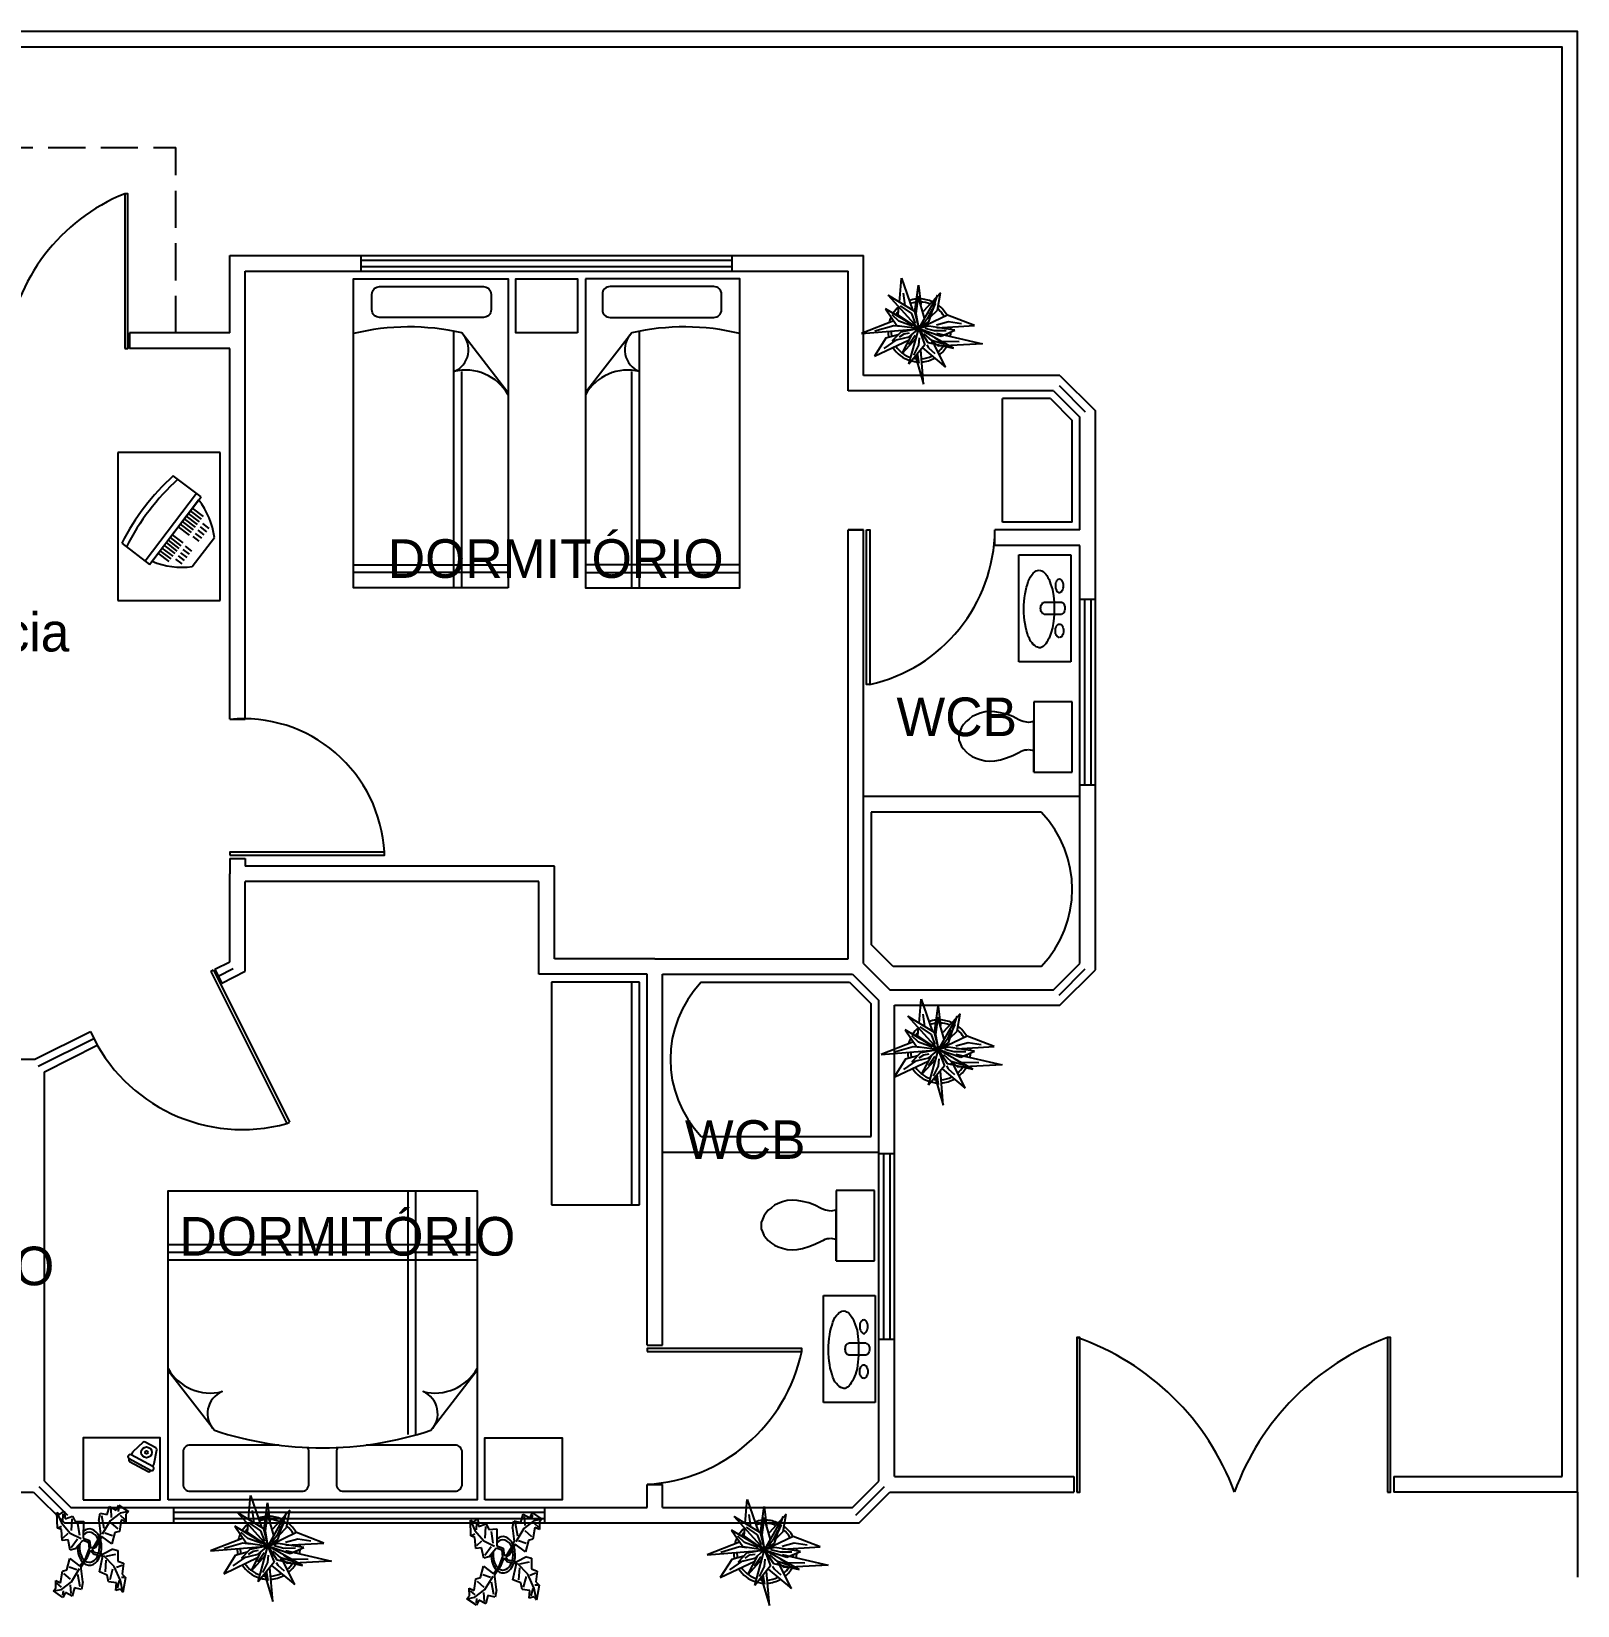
# Model space of a CAD drawing. Extents: x 84.7 to 109.9, y 101.9 to 121.
# Drawn here: x 99.92 to 109.92, y 101.91 to 112.09 of the extents above; entities that cross this region are included whole.
import ezdxf

# ---------------------------------------------------------------- set-up
doc = ezdxf.new("R2010")
doc.units = 0
doc.linetypes.add('ACAD_ISO02W100', pattern=[15, 12, -3])
doc.linetypes.add('ACAD_ISO04W100', pattern=[30.5, 24, -3, 0.5, -3])
doc.layers.get('0').update_dxf_attribs({"linetype": 'CONTINUOUS'})
for name, color, linetype in [('EJES', 2, 'ACAD_ISO04W100'), ('muebles', 3, 'CONTINUOUS'), ('MUEBLES1', 3, 'CONTINUOUS'), ('MUROS', 5, 'CONTINUOUS'), ('NIVELES', 3, 'CONTINUOUS'), ('PUERTAS', 33, 'CONTINUOUS'), ('VENTANAS', 4, 'CONTINUOUS'), ('VOLADO', 6, 'ACAD_ISO02W100')]:
    doc.layers.add(name, color=color, linetype=linetype)

# ---------------------------------------------------------------- blocks, each defined once
blk = doc.blocks.new('A$C24F546D3')
at = {"layer": 'MUEBLES1', "ltscale": 0.5}
for p, q in [((0.35, 2.55), (0.35, 0.55)), ((0.4, 2.55), (0.4, 0.55)), ((0.45, 2.55), (0.45, 0.55)), ((1.578, 2.154), (0, 2.154)), ((1.578, 2.104), (0, 2.104)), ((1.81, 0.437), (1.734, 0.298)), ((1.81, 0.437), (1.812, 0.436)), ((1.734, 0.298), (1.736, 0.297))]:
    blk.add_line(p, q, dxfattribs=at)
for points in [[(2, 2.6), (1.6, 2.6), (1.6, 3.1), (2, 3.1)], [(2, 0.55), (0, 0.55), (0, 2.55), (2, 2.55)], [(2, 0), (2, 0.5), (1.6, 0.5), (1.6, 0)]]:
    blk.add_lwpolyline(points, close=True, dxfattribs=at)
for points in [[(1.55, 2.25, 0.535184), (1.3, 2.2, 0.336876), (1.15, 2.55)], [(1.164, 0.551), (1.55, 0.85, 0.162278), (1.55, 2.25), (1.164, 2.549)], [(1.661, 1.65, 0.181422), (1.691, 1.639), (1.899, 1.639, 0.414214), (1.945, 1.685), (1.945, 2.407, 0.414214), (1.899, 2.453), (1.691, 2.453, 0.414214), (1.646, 2.407), (1.646, 1.831)], [(1.646, 1.269), (1.646, 0.693, 0.414214), (1.691, 0.647), (1.899, 0.647, 0.414214), (1.945, 0.693), (1.945, 1.415, 0.414214), (1.899, 1.461), (1.691, 1.461, 0.181422), (1.661, 1.45)], [(1.15, 0.55, 0.336876), (1.3, 0.9, 0.535184), (1.55, 0.85)], [(1.785, 0.451), (1.768, 0.46, 0.080612), (1.764, 0.461), (1.676, 0.477, 0.322823), (1.663, 0.471), (1.626, 0.402, 0.322823), (1.628, 0.388), (1.69, 0.323, 0.080612), (1.692, 0.32), (1.709, 0.311)], [(1.736, 0.297, 0.414214), (1.752, 0.301), (1.817, 0.421, 0.414214), (1.812, 0.436)]]:
    blk.add_lwpolyline(points, format="xyb", dxfattribs=at)
blk.add_lwpolyline([(1.785, 0.451), (1.709, 0.311)], dxfattribs=at)
for radius in [0.0347, 0.00926]:
    blk.add_circle((1.693, 0.411), radius, dxfattribs=at)
for centre, start, end in [((1.797, 0.444), 332.3014, 149.7329), ((1.722, 0.305), 153.5046, 330.9362)]:
    blk.add_arc(centre, 0.0142, start, end, dxfattribs=at)
blk = doc.blocks.new('A$C0378492A')
at = {"rotation": 180}
blk.add_blockref('A$C24F546D3', (2, 3.1), dxfattribs=at)
blk = doc.blocks.new('cama2')
for p, q in [((-0.838, 0.256), (-0.838, 1.256)), ((-0.788, 1.256), (-0.788, 0.256)), ((-0.938, 0.606), (0.721, 0.606)), ((-0.938, 0.556), (0.462, 0.556)), ((-0.838, -0.244), (-0.838, -1.244)), ((-0.788, -1.244), (-0.788, -0.244)), ((-0.938, -0.544), (0.462, -0.544)), ((-0.938, -0.594), (0.721, -0.594))]:
    blk.add_line(p, q)
for points in [[(-0.938, 0.256), (-0.938, 1.256), (1.062, 1.256), (1.062, 0.256)], [(0.712, -0.194), (0.712, 0.206), (1.062, 0.206), (1.062, -0.194)], [(1.062, -0.244), (-0.938, -0.244), (-0.938, -1.244), (1.062, -1.244)]]:
    blk.add_lwpolyline(points, close=True)
for points in [[(0.326, 0.257), (0.712, 0.556, 0.117175), (0.708, 1.256)], [(0.312, 0.256, 0.336876), (0.462, 0.606, 0.535184), (0.712, 0.556)], [(0.712, -0.544, 0.535184), (0.462, -0.594, 0.336876), (0.312, -0.244)], [(0.708, -1.244, 0.117175), (0.712, -0.544), (0.326, -0.245)]]:
    blk.add_lwpolyline(points, format="xyb")
for points in [[(0.962, 0.366), (0.862, 0.366, -0.414214), (0.812, 0.416), (0.812, 1.087, -0.414214), (0.862, 1.137), (0.962, 1.137, -0.414214), (1.012, 1.087), (1.012, 0.416, -0.414214)], [(0.962, -1.125, 0.414214), (1.012, -1.075), (1.012, -0.404, 0.414214), (0.962, -0.354), (0.862, -0.354, 0.414214), (0.812, -0.404), (0.812, -1.075, 0.414214), (0.862, -1.125)]]:
    blk.add_lwpolyline(points, format="xyb", close=True)
blk = doc.blocks.new('A$C607F5F42')
at = {"layer": 'NIVELES', "ltscale": 0.5}
blk.add_blockref('cama2', (0.938, 1.244), dxfattribs=at)
blk = doc.blocks.new('A$C06111A98')
at = {"rotation": 90}
blk.add_blockref('A$C607F5F42', (2.5, 0), dxfattribs=at)
blk = doc.blocks.new('A$C3AFF09A7')
at = {"layer": 'MUEBLES1', "ltscale": 0.5}
for p, q in [((0.569, 1.442), (0, 1.442)), ((0, 1.442), (0, 0)), ((0.519, 0), (0.519, 1.442)), ((0.569, 0), (0.569, 1.442)), ((0, 0), (0.569, 0))]:
    blk.add_line(p, q, dxfattribs=at)
blk = doc.blocks.new('A$C19DC1BFA')
at = {"rotation": 270}
blk.add_blockref('A$C3AFF09A7', (0, 0.569), dxfattribs=at)
blk = doc.blocks.new('A$C6D152104')
at = {"layer": 'MUEBLES1', "ltscale": 0.5}
for p, q in [((0.733, 0.456), (0.485, 0.456)), ((0.733, 0.456), (0.485, 0.456)), ((0.485, 0.456), (0.485, 0.329)), ((0.485, 0.456), (0.485, 0.329)), ((0.733, 0.23), (0.733, 0.456)), ((0.733, 0.23), (0.733, 0.456)), ((0.03, 0.308), (0.017, 0.289)), ((0.03, 0.308), (0.017, 0.289)), ((0.046, 0.327), (0.03, 0.308)), ((0.046, 0.327), (0.03, 0.308)), ((0.067, 0.344), (0.046, 0.327)), ((0.067, 0.344), (0.046, 0.327)), ((0.086, 0.36), (0.067, 0.344)), ((0.086, 0.36), (0.067, 0.344)), ((0.111, 0.372), (0.086, 0.36)), ((0.111, 0.372), (0.086, 0.36)), ((0.138, 0.382), (0.111, 0.372)), ((0.138, 0.382), (0.111, 0.372)), ((0.169, 0.391), (0.138, 0.382)), ((0.169, 0.391), (0.138, 0.382)), ((0.201, 0.392), (0.169, 0.391)), ((0.201, 0.392), (0.169, 0.391)), ((0.233, 0.391), (0.201, 0.392)), ((0.233, 0.391), (0.201, 0.392)), ((0.269, 0.385), (0.233, 0.391)), ((0.269, 0.385), (0.233, 0.391)), ((0.308, 0.375), (0.269, 0.385)), ((0.308, 0.375), (0.269, 0.385)), ((0.348, 0.36), (0.308, 0.375)), ((0.348, 0.36), (0.308, 0.375)), ((0.388, 0.339), (0.348, 0.36)), ((0.388, 0.339), (0.348, 0.36)), ((0.403, 0.332), (0.388, 0.339)), ((0.403, 0.332), (0.388, 0.339)), ((0.416, 0.327), (0.403, 0.332)), ((0.416, 0.327), (0.403, 0.332)), ((0.429, 0.325), (0.416, 0.327)), ((0.429, 0.325), (0.416, 0.327)), ((0.44, 0.323), (0.429, 0.325)), ((0.44, 0.323), (0.429, 0.325)), ((0.451, 0.322), (0.44, 0.323)), ((0.451, 0.322), (0.44, 0.323)), ((0.463, 0.323), (0.451, 0.322)), ((0.463, 0.323), (0.451, 0.322)), ((0.474, 0.325), (0.463, 0.323)), ((0.474, 0.325), (0.463, 0.323)), ((0.485, 0.329), (0.474, 0.325)), ((0.485, 0.329), (0.474, 0.325)), ((0.485, 0), (0.485, 0.329)), ((0.485, 0.329), (0.485, 0.22)), ((0.485, 0), (0.485, 0.329)), ((0.485, 0.329), (0.485, 0.22)), ((0.009, 0.268), (0, 0.249)), ((0.009, 0.268), (0, 0.249)), ((0, 0.249), (0, 0.227)), ((0, 0.249), (0, 0.227)), ((0, 0.227), (0, 0.208)), ((0, 0.227), (0, 0.208)), ((0, 0.208), (0.009, 0.188)), ((0, 0.208), (0.009, 0.188)), ((0.017, 0.289), (0.009, 0.268)), ((0.017, 0.289), (0.009, 0.268)), ((0.485, 0.22), (0.485, 0)), ((0.733, 0), (0.733, 0.23)), ((0.733, 0), (0.733, 0.23)), ((0.009, 0.188), (0.017, 0.166)), ((0.009, 0.188), (0.017, 0.166)), ((0.017, 0.166), (0.03, 0.15)), ((0.017, 0.166), (0.03, 0.15)), ((0.03, 0.15), (0.046, 0.132)), ((0.03, 0.15), (0.046, 0.132)), ((0.046, 0.132), (0.067, 0.115)), ((0.046, 0.132), (0.067, 0.115)), ((0.067, 0.115), (0.086, 0.102)), ((0.067, 0.115), (0.086, 0.102)), ((0.308, 0.092), (0.348, 0.107)), ((0.308, 0.092), (0.348, 0.107)), ((0.348, 0.107), (0.388, 0.128)), ((0.348, 0.107), (0.388, 0.128)), ((0.388, 0.128), (0.403, 0.135)), ((0.388, 0.128), (0.403, 0.135)), ((0.403, 0.135), (0.414, 0.14)), ((0.403, 0.135), (0.414, 0.14)), ((0.414, 0.14), (0.427, 0.144)), ((0.414, 0.14), (0.427, 0.144)), ((0.427, 0.144), (0.44, 0.145)), ((0.427, 0.144), (0.44, 0.145)), ((0.44, 0.145), (0.451, 0.146)), ((0.44, 0.145), (0.451, 0.146)), ((0.451, 0.146), (0.462, 0.145)), ((0.451, 0.146), (0.462, 0.145)), ((0.462, 0.145), (0.474, 0.142)), ((0.462, 0.145), (0.474, 0.142)), ((0.474, 0.142), (0.485, 0.14)), ((0.474, 0.142), (0.485, 0.14)), ((0.485, 0.14), (0.485, 0)), ((0.485, 0.14), (0.485, 0)), ((0.086, 0.102), (0.111, 0.09)), ((0.086, 0.102), (0.111, 0.09)), ((0.111, 0.09), (0.138, 0.082)), ((0.111, 0.09), (0.138, 0.082)), ((0.138, 0.082), (0.169, 0.074)), ((0.138, 0.082), (0.169, 0.074)), ((0.169, 0.074), (0.201, 0.071)), ((0.169, 0.074), (0.201, 0.071)), ((0.201, 0.071), (0.233, 0.074)), ((0.201, 0.071), (0.233, 0.074)), ((0.233, 0.074), (0.269, 0.079)), ((0.233, 0.074), (0.269, 0.079)), ((0.269, 0.079), (0.308, 0.092)), ((0.269, 0.079), (0.308, 0.092)), ((0.485, 0), (0.733, 0))]:
    blk.add_line(p, q, dxfattribs=at)
blk = doc.blocks.new('A$C3B9220A3')
at = {"rotation": 180}
blk.add_blockref('A$C6D152104', (0.733, 0.456), dxfattribs=at)
blk = doc.blocks.new('A$C4AEC1806')
at = {"layer": 'MUEBLES1', "ltscale": 0.5}
for p, q in [((0, 0.693), (0.168, 0.693)), ((0, 0.34), (0, 0.693)), ((0, 0.693), (0.168, 0.693)), ((0, 0.34), (0, 0.693)), ((0.168, 0.693), (0.336, 0.693)), ((0.168, 0.693), (0.336, 0.693)), ((0.336, 0.693), (0.336, 0.344)), ((0.336, 0.693), (0.336, 0.344)), ((0.056, 0.5), (0.061, 0.52)), ((0.056, 0.5), (0.061, 0.52)), ((0.061, 0.52), (0.068, 0.536)), ((0.061, 0.52), (0.068, 0.536)), ((0.068, 0.536), (0.075, 0.55)), ((0.068, 0.536), (0.075, 0.55)), ((0.075, 0.55), (0.085, 0.564)), ((0.075, 0.55), (0.085, 0.564)), ((0.085, 0.564), (0.093, 0.573)), ((0.085, 0.564), (0.093, 0.573)), ((0.093, 0.573), (0.103, 0.582)), ((0.093, 0.573), (0.103, 0.582)), ((0.103, 0.582), (0.112, 0.588)), ((0.103, 0.582), (0.112, 0.588)), ((0.112, 0.588), (0.12, 0.591)), ((0.112, 0.588), (0.12, 0.591)), ((0.12, 0.591), (0.132, 0.594)), ((0.12, 0.591), (0.132, 0.594)), ((0.132, 0.594), (0.141, 0.591)), ((0.132, 0.594), (0.141, 0.591)), ((0.141, 0.591), (0.148, 0.588)), ((0.141, 0.591), (0.148, 0.588)), ((0.148, 0.588), (0.157, 0.585)), ((0.148, 0.588), (0.157, 0.585)), ((0.157, 0.585), (0.166, 0.576)), ((0.157, 0.585), (0.166, 0.576)), ((0.166, 0.576), (0.174, 0.568)), ((0.166, 0.576), (0.174, 0.568)), ((0.174, 0.568), (0.18, 0.559)), ((0.174, 0.568), (0.18, 0.559)), ((0.18, 0.559), (0.188, 0.546)), ((0.18, 0.559), (0.188, 0.546)), ((0.188, 0.546), (0.195, 0.533)), ((0.188, 0.546), (0.195, 0.533)), ((0.195, 0.533), (0.205, 0.503)), ((0.195, 0.533), (0.205, 0.503)), ((0.241, 0.516), (0.237, 0.51)), ((0.241, 0.516), (0.237, 0.51)), ((0.237, 0.51), (0.237, 0.5)), ((0.237, 0.51), (0.237, 0.5)), ((0.243, 0.525), (0.241, 0.516)), ((0.243, 0.525), (0.241, 0.516)), ((0.248, 0.529), (0.243, 0.525)), ((0.248, 0.529), (0.243, 0.525)), ((0.252, 0.533), (0.248, 0.529)), ((0.252, 0.533), (0.248, 0.529)), ((0.257, 0.533), (0.252, 0.533)), ((0.257, 0.533), (0.252, 0.533)), ((0.262, 0.536), (0.257, 0.533)), ((0.262, 0.536), (0.257, 0.533)), ((0.268, 0.533), (0.262, 0.536)), ((0.268, 0.533), (0.262, 0.536)), ((0.271, 0.533), (0.268, 0.533)), ((0.271, 0.533), (0.268, 0.533)), ((0.277, 0.529), (0.271, 0.533)), ((0.277, 0.529), (0.271, 0.533)), ((0.28, 0.525), (0.277, 0.529)), ((0.28, 0.525), (0.277, 0.529)), ((0.284, 0.516), (0.28, 0.525)), ((0.284, 0.516), (0.28, 0.525)), ((0.286, 0.51), (0.284, 0.516)), ((0.286, 0.51), (0.284, 0.516)), ((0.288, 0.5), (0.286, 0.51)), ((0.288, 0.5), (0.286, 0.51)), ((0.035, 0.391), (0.037, 0.415)), ((0.035, 0.391), (0.037, 0.415)), ((0.037, 0.415), (0.041, 0.44)), ((0.037, 0.415), (0.041, 0.44)), ((0.041, 0.44), (0.044, 0.461)), ((0.041, 0.44), (0.044, 0.461)), ((0.044, 0.461), (0.05, 0.483)), ((0.044, 0.461), (0.05, 0.483)), ((0.05, 0.483), (0.056, 0.5)), ((0.05, 0.483), (0.056, 0.5)), ((0.205, 0.503), (0.218, 0.468)), ((0.205, 0.503), (0.218, 0.468)), ((0.218, 0.468), (0.224, 0.428)), ((0.218, 0.468), (0.224, 0.428)), ((0.224, 0.428), (0.228, 0.386)), ((0.224, 0.428), (0.228, 0.386)), ((0.237, 0.5), (0.236, 0.491)), ((0.237, 0.5), (0.236, 0.491)), ((0.236, 0.491), (0.237, 0.483)), ((0.236, 0.491), (0.236, 0.491)), ((0.236, 0.491), (0.236, 0.491)), ((0.236, 0.491), (0.237, 0.483)), ((0.237, 0.483), (0.237, 0.477)), ((0.237, 0.483), (0.237, 0.477)), ((0.237, 0.477), (0.241, 0.468)), ((0.237, 0.477), (0.241, 0.468)), ((0.241, 0.468), (0.243, 0.461)), ((0.241, 0.468), (0.243, 0.461)), ((0.243, 0.461), (0.248, 0.456)), ((0.243, 0.461), (0.248, 0.456)), ((0.248, 0.456), (0.252, 0.452)), ((0.248, 0.456), (0.252, 0.452)), ((0.252, 0.452), (0.257, 0.448)), ((0.252, 0.452), (0.257, 0.448)), ((0.257, 0.448), (0.262, 0.448)), ((0.257, 0.448), (0.262, 0.448)), ((0.262, 0.448), (0.268, 0.448)), ((0.262, 0.448), (0.268, 0.448)), ((0.268, 0.448), (0.271, 0.452)), ((0.268, 0.448), (0.271, 0.452)), ((0.271, 0.452), (0.277, 0.456)), ((0.271, 0.452), (0.277, 0.456)), ((0.277, 0.456), (0.28, 0.461)), ((0.277, 0.456), (0.28, 0.461)), ((0.28, 0.461), (0.284, 0.468)), ((0.28, 0.461), (0.284, 0.468)), ((0.284, 0.468), (0.286, 0.477)), ((0.284, 0.468), (0.286, 0.477)), ((0.286, 0.477), (0.288, 0.483)), ((0.286, 0.477), (0.288, 0.483)), ((0.288, 0.491), (0.288, 0.5)), ((0.288, 0.491), (0.288, 0.5)), ((0.288, 0.483), (0.288, 0.491)), ((0.288, 0.483), (0.288, 0.491)), ((0, 0.34), (0, 0.34)), ((0, 0), (0, 0.34)), ((0, 0.34), (0, 0.34)), ((0, 0), (0, 0.34)), ((0.033, 0.367), (0.035, 0.391)), ((0.033, 0.367), (0.035, 0.391)), ((0.033, 0.344), (0.033, 0.367)), ((0.033, 0.344), (0.033, 0.367)), ((0.033, 0.317), (0.033, 0.344)), ((0.033, 0.317), (0.033, 0.344)), ((0.035, 0.292), (0.033, 0.317)), ((0.035, 0.292), (0.033, 0.317)), ((0.141, 0.346), (0.143, 0.356)), ((0.141, 0.346), (0.143, 0.356)), ((0.143, 0.34), (0.141, 0.346)), ((0.141, 0.346), (0.141, 0.346)), ((0.141, 0.346), (0.141, 0.346)), ((0.143, 0.34), (0.141, 0.346)), ((0.143, 0.362), (0.145, 0.367)), ((0.143, 0.362), (0.145, 0.367)), ((0.143, 0.356), (0.143, 0.362)), ((0.143, 0.356), (0.143, 0.362)), ((0.143, 0.33), (0.143, 0.34)), ((0.143, 0.33), (0.143, 0.34)), ((0.145, 0.326), (0.143, 0.33)), ((0.145, 0.326), (0.143, 0.33)), ((0.145, 0.367), (0.148, 0.374)), ((0.145, 0.367), (0.148, 0.374)), ((0.148, 0.319), (0.145, 0.326)), ((0.148, 0.319), (0.145, 0.326)), ((0.148, 0.374), (0.152, 0.379)), ((0.148, 0.374), (0.152, 0.379)), ((0.152, 0.314), (0.148, 0.319)), ((0.152, 0.314), (0.148, 0.319)), ((0.152, 0.379), (0.156, 0.383)), ((0.152, 0.379), (0.156, 0.383)), ((0.156, 0.31), (0.152, 0.314)), ((0.156, 0.31), (0.152, 0.314)), ((0.156, 0.383), (0.161, 0.383)), ((0.156, 0.383), (0.161, 0.383)), ((0.161, 0.31), (0.156, 0.31)), ((0.161, 0.31), (0.156, 0.31)), ((0.161, 0.383), (0.164, 0.386)), ((0.161, 0.383), (0.164, 0.386)), ((0.164, 0.307), (0.161, 0.31)), ((0.164, 0.307), (0.161, 0.31)), ((0.164, 0.386), (0.275, 0.386)), ((0.164, 0.386), (0.275, 0.386)), ((0.275, 0.307), (0.164, 0.307)), ((0.275, 0.307), (0.164, 0.307)), ((0.228, 0.386), (0.228, 0.304)), ((0.275, 0.386), (0.28, 0.383)), ((0.275, 0.386), (0.28, 0.383)), ((0.28, 0.31), (0.275, 0.307)), ((0.28, 0.31), (0.275, 0.307)), ((0.28, 0.383), (0.284, 0.383)), ((0.28, 0.383), (0.284, 0.383)), ((0.284, 0.31), (0.28, 0.31)), ((0.284, 0.31), (0.28, 0.31)), ((0.284, 0.383), (0.288, 0.379)), ((0.284, 0.383), (0.288, 0.379)), ((0.288, 0.314), (0.284, 0.31)), ((0.288, 0.314), (0.284, 0.31)), ((0.288, 0.379), (0.292, 0.374)), ((0.288, 0.379), (0.292, 0.374)), ((0.292, 0.319), (0.288, 0.314)), ((0.292, 0.319), (0.288, 0.314)), ((0.292, 0.374), (0.294, 0.367)), ((0.292, 0.374), (0.294, 0.367)), ((0.294, 0.326), (0.292, 0.319)), ((0.294, 0.326), (0.292, 0.319)), ((0.294, 0.367), (0.296, 0.362)), ((0.294, 0.367), (0.296, 0.362)), ((0.296, 0.33), (0.294, 0.326)), ((0.296, 0.33), (0.294, 0.326)), ((0.296, 0.362), (0.298, 0.356)), ((0.296, 0.362), (0.298, 0.356)), ((0.298, 0.34), (0.296, 0.33)), ((0.298, 0.34), (0.296, 0.33)), ((0.298, 0.356), (0.298, 0.346)), ((0.298, 0.356), (0.298, 0.346)), ((0.298, 0.346), (0.298, 0.34)), ((0.298, 0.346), (0.298, 0.34)), ((0.336, 0.344), (0.336, 0)), ((0.336, 0.344), (0.336, 0)), ((0.037, 0.267), (0.035, 0.292)), ((0.037, 0.267), (0.035, 0.292)), ((0.041, 0.245), (0.037, 0.267)), ((0.041, 0.245), (0.037, 0.267)), ((0.044, 0.223), (0.041, 0.245)), ((0.044, 0.223), (0.041, 0.245)), ((0.05, 0.203), (0.044, 0.223)), ((0.05, 0.203), (0.044, 0.223)), ((0.218, 0.22), (0.207, 0.185)), ((0.218, 0.22), (0.207, 0.185)), ((0.224, 0.262), (0.218, 0.22)), ((0.224, 0.262), (0.218, 0.22)), ((0.228, 0.304), (0.224, 0.262)), ((0.228, 0.304), (0.224, 0.262)), ((0.228, 0.304), (0.228, 0.304)), ((0.236, 0.202), (0.237, 0.21)), ((0.236, 0.202), (0.237, 0.21)), ((0.237, 0.215), (0.241, 0.225)), ((0.237, 0.215), (0.241, 0.225)), ((0.237, 0.21), (0.237, 0.215)), ((0.237, 0.21), (0.237, 0.215)), ((0.241, 0.225), (0.243, 0.232)), ((0.241, 0.225), (0.243, 0.232)), ((0.243, 0.232), (0.248, 0.237)), ((0.243, 0.232), (0.248, 0.237)), ((0.248, 0.237), (0.252, 0.241)), ((0.248, 0.237), (0.252, 0.241)), ((0.252, 0.241), (0.257, 0.244)), ((0.252, 0.241), (0.257, 0.244)), ((0.257, 0.244), (0.262, 0.244)), ((0.257, 0.244), (0.262, 0.244)), ((0.262, 0.244), (0.268, 0.244)), ((0.262, 0.244), (0.268, 0.244)), ((0.268, 0.244), (0.271, 0.241)), ((0.268, 0.244), (0.271, 0.241)), ((0.271, 0.241), (0.277, 0.237)), ((0.271, 0.241), (0.277, 0.237)), ((0.277, 0.237), (0.28, 0.232)), ((0.277, 0.237), (0.28, 0.232)), ((0.28, 0.232), (0.284, 0.225)), ((0.28, 0.232), (0.284, 0.225)), ((0.284, 0.225), (0.286, 0.215)), ((0.284, 0.225), (0.286, 0.215)), ((0.286, 0.215), (0.288, 0.21)), ((0.286, 0.215), (0.288, 0.21)), ((0.288, 0.21), (0.288, 0.202)), ((0.288, 0.21), (0.288, 0.202)), ((0.056, 0.182), (0.05, 0.203)), ((0.056, 0.182), (0.05, 0.203)), ((0.061, 0.164), (0.056, 0.182)), ((0.061, 0.164), (0.056, 0.182)), ((0.068, 0.15), (0.061, 0.164)), ((0.068, 0.15), (0.061, 0.164)), ((0.075, 0.134), (0.068, 0.15)), ((0.075, 0.134), (0.068, 0.15)), ((0.085, 0.123), (0.075, 0.134)), ((0.085, 0.123), (0.075, 0.134)), ((0.093, 0.113), (0.085, 0.123)), ((0.093, 0.113), (0.085, 0.123)), ((0.103, 0.105), (0.093, 0.113)), ((0.103, 0.105), (0.093, 0.113)), ((0.112, 0.098), (0.103, 0.105)), ((0.112, 0.098), (0.103, 0.105)), ((0.166, 0.108), (0.157, 0.1)), ((0.166, 0.108), (0.157, 0.1)), ((0.174, 0.117), (0.166, 0.108)), ((0.174, 0.117), (0.166, 0.108)), ((0.18, 0.128), (0.174, 0.117)), ((0.18, 0.128), (0.174, 0.117)), ((0.188, 0.141), (0.18, 0.128)), ((0.188, 0.141), (0.18, 0.128)), ((0.195, 0.153), (0.188, 0.141)), ((0.195, 0.153), (0.188, 0.141)), ((0.207, 0.185), (0.195, 0.153)), ((0.207, 0.185), (0.195, 0.153)), ((0.237, 0.193), (0.236, 0.202)), ((0.236, 0.202), (0.236, 0.202)), ((0.236, 0.202), (0.236, 0.202)), ((0.237, 0.193), (0.236, 0.202)), ((0.237, 0.182), (0.237, 0.193)), ((0.237, 0.182), (0.237, 0.193)), ((0.241, 0.177), (0.237, 0.182)), ((0.241, 0.177), (0.237, 0.182)), ((0.243, 0.17), (0.241, 0.177)), ((0.243, 0.17), (0.241, 0.177)), ((0.248, 0.164), (0.243, 0.17)), ((0.248, 0.164), (0.243, 0.17)), ((0.252, 0.159), (0.248, 0.164)), ((0.252, 0.159), (0.248, 0.164)), ((0.257, 0.159), (0.252, 0.159)), ((0.257, 0.159), (0.252, 0.159)), ((0.262, 0.156), (0.257, 0.159)), ((0.262, 0.156), (0.257, 0.159)), ((0.268, 0.159), (0.262, 0.156)), ((0.268, 0.159), (0.262, 0.156)), ((0.271, 0.159), (0.268, 0.159)), ((0.271, 0.159), (0.268, 0.159)), ((0.277, 0.164), (0.271, 0.159)), ((0.277, 0.164), (0.271, 0.159)), ((0.28, 0.17), (0.277, 0.164)), ((0.28, 0.17), (0.277, 0.164)), ((0.284, 0.177), (0.28, 0.17)), ((0.284, 0.177), (0.28, 0.17)), ((0.286, 0.182), (0.284, 0.177)), ((0.286, 0.182), (0.284, 0.177)), ((0.288, 0.193), (0.286, 0.182)), ((0.288, 0.193), (0.286, 0.182)), ((0.288, 0.202), (0.288, 0.193)), ((0.288, 0.202), (0.288, 0.193)), ((0.172, 0), (0, 0)), ((0.172, 0), (0, 0)), ((0.12, 0.095), (0.112, 0.098)), ((0.12, 0.095), (0.112, 0.098)), ((0.132, 0.091), (0.12, 0.095)), ((0.132, 0.091), (0.12, 0.095)), ((0.141, 0.091), (0.132, 0.091)), ((0.141, 0.091), (0.132, 0.091)), ((0.148, 0.095), (0.141, 0.091)), ((0.148, 0.095), (0.141, 0.091)), ((0.157, 0.1), (0.148, 0.095)), ((0.157, 0.1), (0.148, 0.095)), ((0.336, 0), (0.172, 0)), ((0.336, 0), (0.172, 0))]:
    blk.add_line(p, q, dxfattribs=at)
blk = doc.blocks.new('A$C44D1415A')
at = {"rotation": 180}
blk.add_blockref('A$C4AEC1806', (0.336, 0.693), dxfattribs=at)
blk = doc.blocks.new('A$C15EC6395')
at = {"layer": 'MUEBLES1', "ltscale": 0.5}
for p, q in [((0, 0.958), (0, 0)), ((0.662, 0.958), (0, 0.958)), ((0.662, 0), (0.662, 0.958)), ((0.538, 0.671), (0.357, 0.808)), ((0.508, 0.694), (0.175, 0.256)), ((0.205, 0.233), (0.538, 0.671)), ((0.522, 0.65), (0.221, 0.254)), ((0.488, 0.458), (0.417, 0.512)), ((0.501, 0.476), (0.43, 0.529)), ((0.514, 0.493), (0.443, 0.546)), ((0.527, 0.51), (0.457, 0.563)), ((0.54, 0.527), (0.47, 0.581)), ((0.553, 0.544), (0.483, 0.598)), ((0.409, 0.355), (0.339, 0.409)), ((0.422, 0.373), (0.352, 0.426)), ((0.462, 0.424), (0.391, 0.478)), ((0.475, 0.441), (0.404, 0.495)), ((0.481, 0.22), (0.624, 0.408)), ((0.526, 0.384), (0.486, 0.414)), ((0.542, 0.405), (0.502, 0.435)), ((0.558, 0.425), (0.518, 0.456)), ((0.574, 0.446), (0.533, 0.477)), ((0.59, 0.467), (0.549, 0.498)), ((0.024, 0.371), (0.205, 0.233)), ((0.331, 0.253), (0.26, 0.306)), ((0.344, 0.27), (0.274, 0.323)), ((0.357, 0.287), (0.287, 0.34)), ((0.37, 0.304), (0.3, 0.358)), ((0.383, 0.321), (0.313, 0.375)), ((0.396, 0.338), (0.326, 0.392)), ((0.447, 0.28), (0.406, 0.31)), ((0.463, 0.3), (0.422, 0.331)), ((0.478, 0.321), (0.438, 0.352)), ((0.415, 0.238), (0.375, 0.268)), ((0.431, 0.259), (0.391, 0.289)), ((0, 0), (0.662, 0))]:
    blk.add_line(p, q, dxfattribs=at)
for centre, radius, start, end in [((1.371, -0.309), 1.508, 132.1933, 153.2016), ((1.401, -0.332), 1.508, 132.1933, 153.2016), ((0.132, 0.344), 0.496, 7.4191, 38.0965), ((0.412, 0.712), 0.496, 247.2985, 277.9759)]:
    blk.add_arc(centre, radius, start, end, dxfattribs=at)
blk = doc.blocks.new('A$C26F76128')
at = {"rotation": 270}
blk.add_blockref('A$C15EC6395', (0, 0.662), dxfattribs=at)
blk = doc.blocks.new('Plant - Rubber or Philodendron')
at = {"linetype": 'Continuous'}
for p, q in [((-16.2005, 11.4774), (-13.9899, 8.1064)), ((-16.2005, 11.4774), (-14.8639, 10.7964)), ((-16.0159, 6.3329), (-16.2005, 11.4774)), ((-14.8639, 10.7964), (-12.6195, 11.8975)), ((-13.3174, 8.325), (-13.0735, 11.0065)), ((-12.6195, 11.8975), (-12.1909, 9.4345)), ((-12.1909, 9.4345), (-8.3829, 10.3)), ((-8.3829, 10.3), (-7.0549, 8.501)), ((4.6914, 8.8812), (5.3859, 11.2828)), ((5.3859, 11.2828), (8.8871, 10.7908)), ((5.9878, 10.4842), (7.1971, 6.3869)), ((8.8871, 10.7908), (9.9809, 13.4933)), ((9.9809, 13.4933), (13.3837, 12.301)), ((15.3859, 11.3055), (10.3916, 8.7942)), ((10.5828, 12.6946), (10.8893, 9.7953)), ((13.3837, 12.301), (14.68, 13.9039)), ((14.5816, 13.2037), (14.3848, 11.8033)), ((14.68, 13.9039), (19.3848, 11.8146)), ((15.2875, 10.6053), (17.5907, 9.2105)), ((19.3848, 11.8146), (15.3859, 11.3055)), ((19.3848, 11.8146), (18.1868, 10.9119)), ((18.1868, 10.9119), (18.1925, 8.4119)), ((-14.0069, 5.8704), (-16.0159, 6.3329)), ((-15.3434, 6.5514), (-13.9984, 6.9884)), ((-13.5868, 2.2894), (-14.0069, 5.8704)), ((-13.9899, 8.1064), (-9.5434, 4.7185)), ((-8.8369, 9.409), (-9.0894, 5.6095)), ((-7.0549, 8.501), (-3.0284, 8.6941)), ((-4.8529, 4.012), (-5.7184, 7.82)), ((-3.0284, 8.6941), (-3.0709, 3.1041)), ((4.6914, 8.8812), (5.5014, 4.4831)), ((10.3916, 8.7942), (6.2847, 4.4028)), ((14.2977, 6.1031), (10.9934, 7.9956)), ((14.8995, 5.3044), (12.7005, 4.8994)), ((15.7909, 9.1065), (14.8995, 5.3044)), ((18.1925, 8.4119), (15.7909, 9.1065)), ((-10.6784, 2.491), (-13.5868, 2.2894)), ((-13.1329, 3.1804), (-10.6614, 4.727)), ((-9.5858, -0.8715), (-10.6784, 2.491)), ((-9.5434, 4.7185), (-4.1917, 2.9888)), ((-9.1318, 0.0195), (-5.9793, 2.9025)), ((-7.1228, -0.443), (-3.5248, 2.2131)), ((-3.5248, 2.2131), (-3.3011, 2.4355)), ((-3.3011, 2.4355), (-0.5306, 1.7947)), ((-3.0709, 3.1041), (0.0797, 2.3163)), ((-0.5306, 1.7947), (-0.2255, -0.5527)), ((-0.5306, 1.7947), (-0.5306, 1.7947)), ((0.0797, 2.3163), (0.4866, -0.031)), ((0.4866, -0.031), (2.1141, 0.2298)), ((2.1141, 0.2298), (5.4346, 3.9146)), ((6.1032, 3.6844), (2.8262, -0.031)), ((5.4346, 3.9146), (5.5014, 4.4831)), ((11.1089, 1.1958), (6.1032, 3.6844)), ((7.7005, 4.8881), (11.5025, 3.9967)), ((12.7005, 4.8994), (11.1089, 1.1958)), ((-11.3237, -7.2629), (-9.7321, -3.5593)), ((-9.7321, -3.5593), (-4.7264, -6.0479)), ((-7.1228, -0.443), (-9.5858, -0.8715)), ((-2.019, -3.6148), (-4.7264, -6.0479)), ((-4.0579, -6.2781), (-0.9375, -3.1608)), ((-2.019, -3.6148), (-0.2255, -0.5527)), ((-0.9375, -3.1608), (0.5883, -0.8135)), ((0.5883, -0.8135), (2.2447, -2.0916)), ((2.8262, -0.031), (1.3003, -0.5527)), ((1.3003, -0.5527), (2.4193, -1.4655)), ((2.2447, -2.0916), (6.7108, -2.6626)), ((2.4193, -1.4655), (6.895, -2.1175)), ((4.943, -7.9659), (6.7108, -2.6626)), ((11.6605, -0.5413), (6.895, -2.1175)), ((12.3677, -6.1981), (7.219, -2.6772)), ((8.125, -4.0768), (7.7715, -7.9659)), ((8.3544, -2.7453), (13.1973, -2.1704)), ((11.6605, -0.5413), (14.1354, -0.8948)), ((14.1354, -0.8948), (14.1354, -4.4304)), ((14.1354, -4.4304), (16.9638, -5.1375)), ((16.9638, -5.1375), (16.2567, -8.673)), ((-14.4141, -11.4699), (-13.5228, -7.6679)), ((-13.5228, -7.6679), (-11.3237, -7.2629)), ((-12.921, -8.4665), (-9.6166, -10.359)), ((-6.3237, -7.2516), (-10.1257, -6.3602)), ((-9.0148, -11.1577), (-4.9047, -6.8122)), ((-4.611, -12.8477), (-5.8203, -8.7504)), ((-4.1246, -6.8466), (-4.0579, -6.2781)), ((-3.3146, -11.2447), (-4.1246, -6.8466)), ((8.8321, -9.0266), (4.943, -7.9659)), ((9.5392, -11.1479), (8.8321, -9.0266)), ((10.2463, -10.4408), (11.6605, -6.9053)), ((15.5496, -10.7943), (12.3677, -6.1981)), ((16.2567, -5.8446), (13.4283, -6.5517)), ((17.3174, -9.7337), (15.9032, -9.7337)), ((16.2567, -8.673), (18.0245, -9.7337)), ((18.0245, -9.7337), (16.6103, -14.6834)), ((-18.008, -14.1781), (-16.8101, -13.2754)), ((-18.008, -14.1781), (-14.0091, -13.669)), ((-13.3032, -16.2674), (-18.008, -14.1781)), ((-16.8157, -10.7754), (-14.4141, -11.4699)), ((-16.8101, -13.2754), (-16.8157, -10.7754)), ((-13.9107, -12.9688), (-16.2139, -11.574)), ((-14.0091, -13.669), (-9.0148, -11.1577)), ((-12.0069, -14.6645), (-13.3032, -16.2674)), ((-13.2048, -15.5672), (-13.008, -14.1668)), ((-8.6042, -15.8568), (-12.0069, -14.6645)), ((-9.206, -15.0581), (-9.5126, -12.1588)), ((-7.5103, -13.1543), (-8.6042, -15.8568)), ((-4.0092, -13.6463), (-7.5103, -13.1543)), ((-3.3146, -11.2447), (-4.0092, -13.6463)), ((13.4283, -11.5015), (9.5392, -11.1479)), ((13.0748, -13.9763), (13.4283, -11.5015)), ((15.5496, -13.6228), (13.0748, -13.9763)), ((14.8425, -10.7943), (13.7819, -13.2692)), ((16.6103, -14.6834), (15.5496, -10.7943)), ((16.6103, -14.6834), (15.5496, -13.6228))]:
    blk.add_line(p, q, dxfattribs=at)
for centre, radius, start, end in [((0, 0), 6.1275, 34.37569, 120.1028), ((0.0308, 0.1664), 6, 178.6147, 235.1169), ((0.0308, 0.1664), 5, 168.1647, 238.6725), ((-0.0601, -0.2075), 5.2461, 33.82192, 124.9414), ((-0.2664, 0.1682), 5.2775, 338.4094, 20.03007), ((-0.098, 0.1364), 6.1288, 341.2017, 26.09184), ((-0.0234, 0.3825), 6.1492, 242.5812, 331.2714), ((-0.1102, 0.4886), 5.2883, 247.3711, 327.472)]:
    blk.add_arc(centre, radius, start, end, dxfattribs=at)
blk = doc.blocks.new('planta')
at = {"xscale": 0.03333299999999895, "yscale": 0.03333299999999895, "zscale": 0.033333}
blk.add_blockref('Plant - Rubber or Philodendron', (-0.02, 0.027), dxfattribs=at)
blk = doc.blocks.new('A$C3B541ADB')
at = {"layer": 'NIVELES', "ltscale": 0.5}
blk.add_blockref('planta', (0.62, 0.515), dxfattribs=at)
blk = doc.blocks.new('A$C690C4B1D')
at = {"xscale": 0.3893788371623259, "yscale": 0.5935379004528016, "zscale": 0.3893788371623259}
blk.add_blockref('A$C3B541ADB', (0, 0), dxfattribs=at)
blk = doc.blocks.new('A$C1C5D14EA')
blk.add_blockref('A$C690C4B1D', (0, 0))
blk = doc.blocks.new('maceta')
for p, q in [((-0.132, 0.174), (-0.119, 0.328)), ((-0.119, 0.328), (-0.048, 0.123)), ((-0.013, 0.008), (-0.204, 0.218)), ((-0.204, 0.218), (-0.035, 0.115)), ((-0.108, 0.232), (-0.097, 0.152)), ((-0.032, 0.113), (-0.009, 0.282)), ((-0.01, 0.212), (-0.025, 0.1)), ((0.031, 0.07), (-0.01, 0.212)), ((-0.009, 0.282), (0.006, 0.158)), ((0.114, 0.219), (-0.004, 0.009)), ((0.134, 0.233), (0.025, 0.114)), ((0.058, 0.045), (0.114, 0.219)), ((0.114, 0.121), (0.134, 0.233)), ((-0.014, 0.006), (-0.221, 0.13)), ((-0.221, 0.13), (-0.148, 0.023)), ((-0.139, 0.092), (-0.135, 0.142)), ((-0.052, 0.1), (-0.124, 0.15)), ((-0.035, 0.115), (-0.009, 0.01)), ((0.025, 0.114), (0.024, 0.112)), ((0.079, 0.13), (0.05, 0.068)), ((0.079, 0.116), (0.059, 0.096)), ((0.068, 0.075), (0.114, 0.121)), ((0.1, 0.165), (0.079, 0.116)), ((-0.168, 0.052), (-0.378, -0.03)), ((-0.29, -0.012), (-0.169, 0.023)), ((-0.136, 0.05), (-0.179, 0.09)), ((-0.169, 0.023), (-0.121, 0.017)), ((-0.148, 0.023), (-0.015, 0.004)), ((-0.024, 0.013), (-0.139, 0.092)), ((-0.047, 0.018), (-0.136, 0.05)), ((-0.015, 0.001), (-0.123, -0.02)), ((-0.027, 0.034), (-0.052, 0.1)), ((-0.025, 0.1), (-0.009, 0.01)), ((-0.001, 0.007), (0.058, 0.045)), ((0.059, 0.018), (0, 0.004)), ((0, 0), (0.138, -0.046)), ((0.179, 0.089), (0.006, 0.006)), ((0.05, 0.068), (0.017, 0.025)), ((0.096, -0.013), (0.034, 0.003)), ((0.226, -0.008), (0.059, 0.018)), ((0.107, 0.027), (0.186, 0.048)), ((0.11, 0.007), (0.354, 0.021)), ((0.354, 0.021), (0.179, 0.089)), ((0.186, 0.048), (0.27, 0.035)), ((-0.378, -0.03), (-0.031, -0.002)), ((-0.219, -0.06), (-0.293, -0.177)), ((-0.293, -0.177), (-0.069, -0.071)), ((-0.231, -0.127), (-0.147, -0.069)), ((-0.14, -0.038), (-0.219, -0.06)), ((-0.123, -0.02), (-0.178, -0.077)), ((-0.178, -0.077), (-0.069, -0.051)), ((-0.132, -0.051), (-0.101, -0.031)), ((-0.115, -0.16), (-0.05, -0.034)), ((-0.024, -0.059), (-0.115, -0.16)), ((-0.101, -0.031), (-0.067, -0.025)), ((-0.071, -0.101), (-0.03, -0.04)), ((-0.07, -0.229), (-0.009, -0.005)), ((-0.069, -0.051), (-0.013, -0.003)), ((-0.007, -0.105), (-0.002, -0.057)), ((-0.005, -0.005), (0.033, -0.102)), ((-0.003, -0.004), (0.051, -0.087)), ((0.217, -0.125), (-0.001, -0.001)), ((0.077, -0.074), (0.028, -0.031)), ((0.051, -0.087), (0.217, -0.125)), ((0.095, -0.103), (0.075, -0.083)), ((0.16, -0.101), (0.077, -0.074)), ((0.119, -0.112), (0.081, -0.078)), ((0.095, -0.058), (0.127, -0.08)), ((0.171, -0.012), (0.096, -0.013)), ((0.107, -0.027), (0.405, -0.097)), ((0.405, -0.097), (0.119, -0.112)), ((0.127, -0.08), (0.254, -0.082)), ((0.138, -0.046), (0.226, -0.008)), ((0.033, -0.102), (-0.07, -0.229)), ((-0.039, -0.17), (-0.007, -0.105)), ((-0.028, -0.178), (0.025, -0.358)), ((-0.005, -0.223), (-0.015, -0.161)), ((0.025, -0.358), (0.006, -0.136)), ((0.017, -0.123), (0.167, -0.248)), ((0.046, -0.104), (0.057, -0.122)), ((0.057, -0.122), (0.098, -0.159)), ((0.167, -0.248), (0.095, -0.103))]:
    blk.add_line(p, q)
blk.add_circle((-0.007, 0.002), 0.00774)
at = {"layer": 'muebles'}
for radius, start, end in [(0.204, 131.1899, 146.8264), (0.184, 137.3254, 146.5784), (0.204, 95.4431, 109.2059), (0.184, 96.9034, 109.2163), (0.204, 65.8574, 89.1142), (0.184, 67.9358, 88.2738), (0.184, 59.1152, 59.4577), (0.184, 29.184, 50.2207), (0.204, 28.8545, 53.3733), (0.204, 154.1686, 165.8911), (0.184, 157.7839, 161.3227), (0.184, 2.7092, 6.5538), (0.204, 1.5519, 6.2386), (0.204, 181.6829, 192.645), (0.184, 181.3656, 192.3157), (0.184, 349.4949, 354.6674), (0.204, 349.2216, 357.6793), (0.204, 212.621, 252.4745), (0.184, 213.425, 252.213), (0.184, 258.4496, 263.1839), (0.184, 273.9421, 296.3591), (0.204, 274.0333, 298.8145), (0.184, 310.7158, 327.0887), (0.204, 309.3053, 331.0543), (0.204, 255.5659, 265.5691)]:
    blk.add_arc((-0.002, -0.01), radius, start, end, dxfattribs=at)
blk = doc.blocks.new('A$C24DB07CB')
at = {"layer": 'NIVELES', "ltscale": 0.5}
blk.add_blockref('maceta', (0.378, 0.358), dxfattribs=at)
blk = doc.blocks.new('A$C0BB47299')
blk.add_blockref('A$C24DB07CB', (0, 0))

msp = doc.modelspace()

# ---------------------------------------------------------------- linework, layer by layer
for p, q in [((102.054, 110.543), (102.054, 110.643)), ((109.924, 102.643), (109.924, 102.093))]:
    msp.add_line(p, q)
at = {"layer": 'EJES', "ltscale": 0.05}
for p, q in [((106.569, 109.803), (106.739, 109.632)), ((101.129, 105.981), (101.226, 106.03)), ((106.569, 105.858), (106.739, 106.029)), ((99.964, 105.399), (100.324, 105.578))]:
    msp.add_line(p, q, dxfattribs=at)
for points in [[(99.969, 102.679), (100.154, 102.493)], [(105.254, 102.493), (105.439, 102.679)]]:
    msp.add_lwpolyline(points, dxfattribs=at)
at = {"layer": 'MUEBLES1'}
for p, q in [((106.204, 108.918), (106.204, 109.718)), ((106.513, 109.718), (106.204, 109.718)), ((106.513, 109.718), (106.654, 109.576)), ((106.654, 108.918), (106.654, 109.576)), ((106.654, 108.918), (106.204, 108.918)), ((106.704, 107.143), (105.304, 107.143)), ((106.454, 107.043), (105.354, 107.043)), ((105.354, 107.043), (105.354, 106.185)), ((105.495, 106.043), (105.354, 106.185)), ((106.454, 106.043), (105.495, 106.043)), ((104.254, 105.943), (105.213, 105.943)), ((105.213, 105.943), (105.354, 105.802)), ((105.354, 104.943), (105.354, 105.802)), ((104.254, 104.943), (105.354, 104.943)), ((104.004, 104.843), (105.404, 104.843))]:
    msp.add_line(p, q, dxfattribs=at)
for centre, start, end in [((105.929, 106.543), 316.3972, 43.6028), ((104.779, 105.443), 136.3972, 223.6028)]:
    msp.add_arc(centre, 0.725, start, end, dxfattribs=at)
at = {"layer": 'MUROS'}
for p, q in [((101.204, 110.643), (102.054, 110.643)), ((101.204, 110.143), (101.204, 110.643)), ((104.454, 110.543), (104.454, 110.643)), ((104.454, 110.643), (105.304, 110.643)), ((105.304, 109.868), (105.304, 110.643)), ((101.304, 107.643), (101.304, 110.543)), ((101.304, 110.543), (102.054, 110.543)), ((104.454, 110.543), (105.204, 110.543)), ((105.204, 109.768), (105.204, 110.543)), ((100.554, 110.143), (100.554, 110.043)), ((101.204, 107.643), (101.204, 110.043)), ((106.575, 109.868), (105.304, 109.868)), ((106.575, 109.868), (106.804, 109.638)), ((106.533, 109.768), (105.204, 109.768)), ((106.533, 109.768), (106.704, 109.597)), ((106.704, 108.868), (106.704, 109.597)), ((106.804, 108.818), (106.804, 109.638)), ((105.204, 106.093), (105.204, 108.868)), ((105.304, 108.868), (105.204, 108.868)), ((105.204, 108.868), (105.304, 108.868)), ((105.304, 106.064), (105.304, 108.868)), ((106.704, 108.868), (106.154, 108.868)), ((106.154, 108.768), (106.154, 108.868)), ((106.804, 108.42), (106.804, 108.818)), ((106.704, 108.768), (106.154, 108.768)), ((106.704, 108.42), (106.704, 108.768)), ((106.704, 108.42), (106.804, 108.42)), ((101.204, 107.643), (101.304, 107.643)), ((106.704, 106.064), (106.704, 107.22)), ((106.704, 107.22), (106.804, 107.22)), ((106.804, 106.023), (106.804, 107.22)), ((101.204, 106.743), (101.204, 106.643)), ((101.204, 106.743), (101.304, 106.743)), ((101.304, 106.743), (101.304, 106.693)), ((101.204, 106.074), (101.204, 106.643)), ((103.304, 106.693), (101.304, 106.693)), ((103.304, 106.093), (103.304, 106.693)), ((103.204, 106.593), (101.304, 106.593)), ((101.304, 106.013), (101.304, 106.593)), ((103.204, 105.993), (103.204, 106.593)), ((101.106, 106.026), (101.204, 106.074)), ((101.106, 106.026), (101.151, 105.936)), ((103.954, 106.093), (103.304, 106.093)), ((103.954, 106.093), (105.204, 106.093)), ((105.304, 106.064), (105.475, 105.893)), ((106.533, 105.893), (106.704, 106.064)), ((106.575, 105.793), (106.804, 106.023)), ((101.151, 105.936), (101.304, 106.013)), ((103.904, 105.993), (103.204, 105.993)), ((103.904, 103.593), (103.904, 105.993)), ((104.004, 103.593), (104.004, 105.993)), ((104.004, 105.993), (105.233, 105.993)), ((105.233, 105.993), (105.404, 105.823)), ((105.404, 104.833), (105.404, 105.823)), ((105.475, 105.893), (106.533, 105.893)), ((105.504, 105.793), (106.575, 105.793)), ((105.504, 104.833), (105.504, 105.793)), ((99.942, 105.443), (100.302, 105.623)), ((100.302, 105.623), (100.346, 105.534)), ((100.004, 105.362), (100.346, 105.534)), ((98.304, 105.443), (99.942, 105.443)), ((100.004, 102.714), (100.004, 105.362)), ((105.404, 104.833), (105.504, 104.833)), ((103.904, 103.593), (104.004, 103.593)), ((105.404, 102.714), (105.404, 103.633)), ((105.404, 103.633), (105.504, 103.633)), ((105.504, 102.743), (105.504, 103.633)), ((103.904, 102.543), (103.904, 102.693)), ((103.904, 102.693), (104.004, 102.693)), ((104.004, 102.543), (104.004, 102.693)), ((105.504, 102.743), (106.664, 102.743)), ((106.664, 102.743), (106.664, 102.643)), ((108.734, 102.743), (108.734, 102.643)), ((108.734, 102.743), (109.824, 102.743)), ((99.354, 102.643), (99.933, 102.643)), ((105.475, 102.643), (106.664, 102.643)), ((109.924, 102.643), (108.734, 102.643)), ((100.839, 102.543), (100.839, 102.443)), ((103.239, 102.543), (103.239, 102.443))]:
    msp.add_line(p, q, dxfattribs=at)
for points in [[(109.924, 102.643), (109.924, 112.093), (99.495, 112.093)], [(109.824, 102.743), (109.824, 111.993), (99.495, 111.993)], [(101.204, 110.143), (100.554, 110.143)], [(101.204, 110.043), (100.554, 110.043)], [(100.004, 102.714), (100.175, 102.543), (100.839, 102.543)], [(104.004, 102.543), (105.233, 102.543), (105.404, 102.714)], [(99.933, 102.643), (100.133, 102.443), (100.839, 102.443)], [(103.239, 102.443), (105.275, 102.443), (105.475, 102.643), (105.475, 102.643)], [(103.239, 102.543), (103.904, 102.543)]]:
    msp.add_lwpolyline(points, dxfattribs=at)
at = {"layer": 'PUERTAS'}
for p, q in [((101.08, 106.012), (101.098, 106.021)), ((101.098, 106.021), (101.59, 105.037)), ((101.08, 106.012), (101.572, 105.028)), ((101.572, 105.028), (101.59, 105.037))]:
    msp.add_line(p, q, dxfattribs=at)
for points in [[(100.524, 110.043), (100.544, 110.043), (100.544, 111.043), (100.524, 111.043)], [(105.324, 108.868), (105.344, 108.868), (105.344, 107.868), (105.324, 107.868)], [(101.204, 106.763), (102.204, 106.763), (102.204, 106.783), (101.204, 106.783)], [(106.684, 102.643), (106.704, 102.643), (106.704, 103.643), (106.684, 103.643)], [(108.694, 102.643), (108.714, 102.643), (108.714, 103.643), (108.694, 103.643)], [(103.904, 103.553), (104.904, 103.553), (104.904, 103.573), (103.904, 103.573)]]:
    msp.add_lwpolyline(points, close=True, dxfattribs=at)
for centre, radius, start, end in [((100.989, 109.898), 1.237, 112.1112, 173.2305), ((105.118, 108.879), 1.036, 282.5905, 359.3945), ((101.291, 106.733), 0.914, 3.1364, 95.4726), ((101.285, 106.069), 1.08, 204.402, 285.4204), ((106.134, 102.062), 1.674, 20.3175, 70.8358), ((109.283, 102.07), 1.68, 110.519, 160.0376), ((103.843, 103.776), 1.084, 273.2317, 348.1594)]:
    msp.add_arc(centre, radius, start, end, dxfattribs=at)
at = {"layer": 'VENTANAS'}
for p, q in [((102.054, 110.643), (104.454, 110.643)), ((102.054, 110.613), (104.454, 110.613)), ((102.054, 110.573), (104.454, 110.573)), ((102.054, 110.543), (104.454, 110.543)), ((106.704, 107.22), (106.704, 108.42)), ((106.734, 108.42), (106.734, 107.22)), ((106.774, 108.42), (106.774, 107.22)), ((106.804, 107.22), (106.804, 108.42)), ((105.404, 103.633), (105.404, 104.833)), ((105.434, 104.833), (105.434, 103.633)), ((105.474, 104.833), (105.474, 103.633)), ((105.504, 103.633), (105.504, 104.833)), ((100.839, 102.543), (103.239, 102.543)), ((100.839, 102.513), (103.239, 102.513)), ((100.839, 102.473), (103.239, 102.473)), ((100.839, 102.443), (103.239, 102.443))]:
    msp.add_line(p, q, dxfattribs=at)
at = {"layer": 'VOLADO', "ltscale": 0.02}
for p in [(98.669, 111.343), (100.854, 110.143)]:
    msp.add_line(p, (100.854, 111.343), dxfattribs=at)

# ---------------------------------------------------------------- block references
for name, p in [('A$C06111A98', (102.004, 108.493)), ('A$C0BB47299', (105.29, 109.811)), ('A$C0BB47299', (105.417, 105.146)), ('A$C1C5D14EA', (100.062, 101.962)), ('A$C0BB47299', (101.079, 101.934)), ('A$C0BB47299', (104.292, 101.909)), ('A$C1C5D14EA', (102.738, 101.912))]:
    msp.add_blockref(name, p)
for name, p, rotation in [('A$C26F76128', (101.142, 108.411), 90), ('A$C44D1415A', (106.645, 108.708), 180), ('A$C3B9220A3', (106.654, 107.757), 180), ('A$C19DC1BFA', (103.854, 104.501), 90), ('A$C3B9220A3', (105.374, 104.595), 180), ('A$C0378492A', (103.354, 102.593), 90), ('A$C44D1415A', (105.38, 103.915), 180)]:
    msp.add_blockref(name, p, dxfattribs=dict(rotation=rotation))

# ---------------------------------------------------------------- texts
for s, p in [('DORMITÓRIO', (102.226, 108.558)), ('Estancia', (98.884, 108.082)), ('WCB', (105.517, 107.534)), ('WCB', (104.148, 104.799)), ('DORMITÓRIO', (100.878, 104.173)), ('ESCRITÓRIO', (97.988, 103.981))]:
    msp.add_text(s, height=0.25).set_placement(p)

doc.saveas('drawing.dxf')
